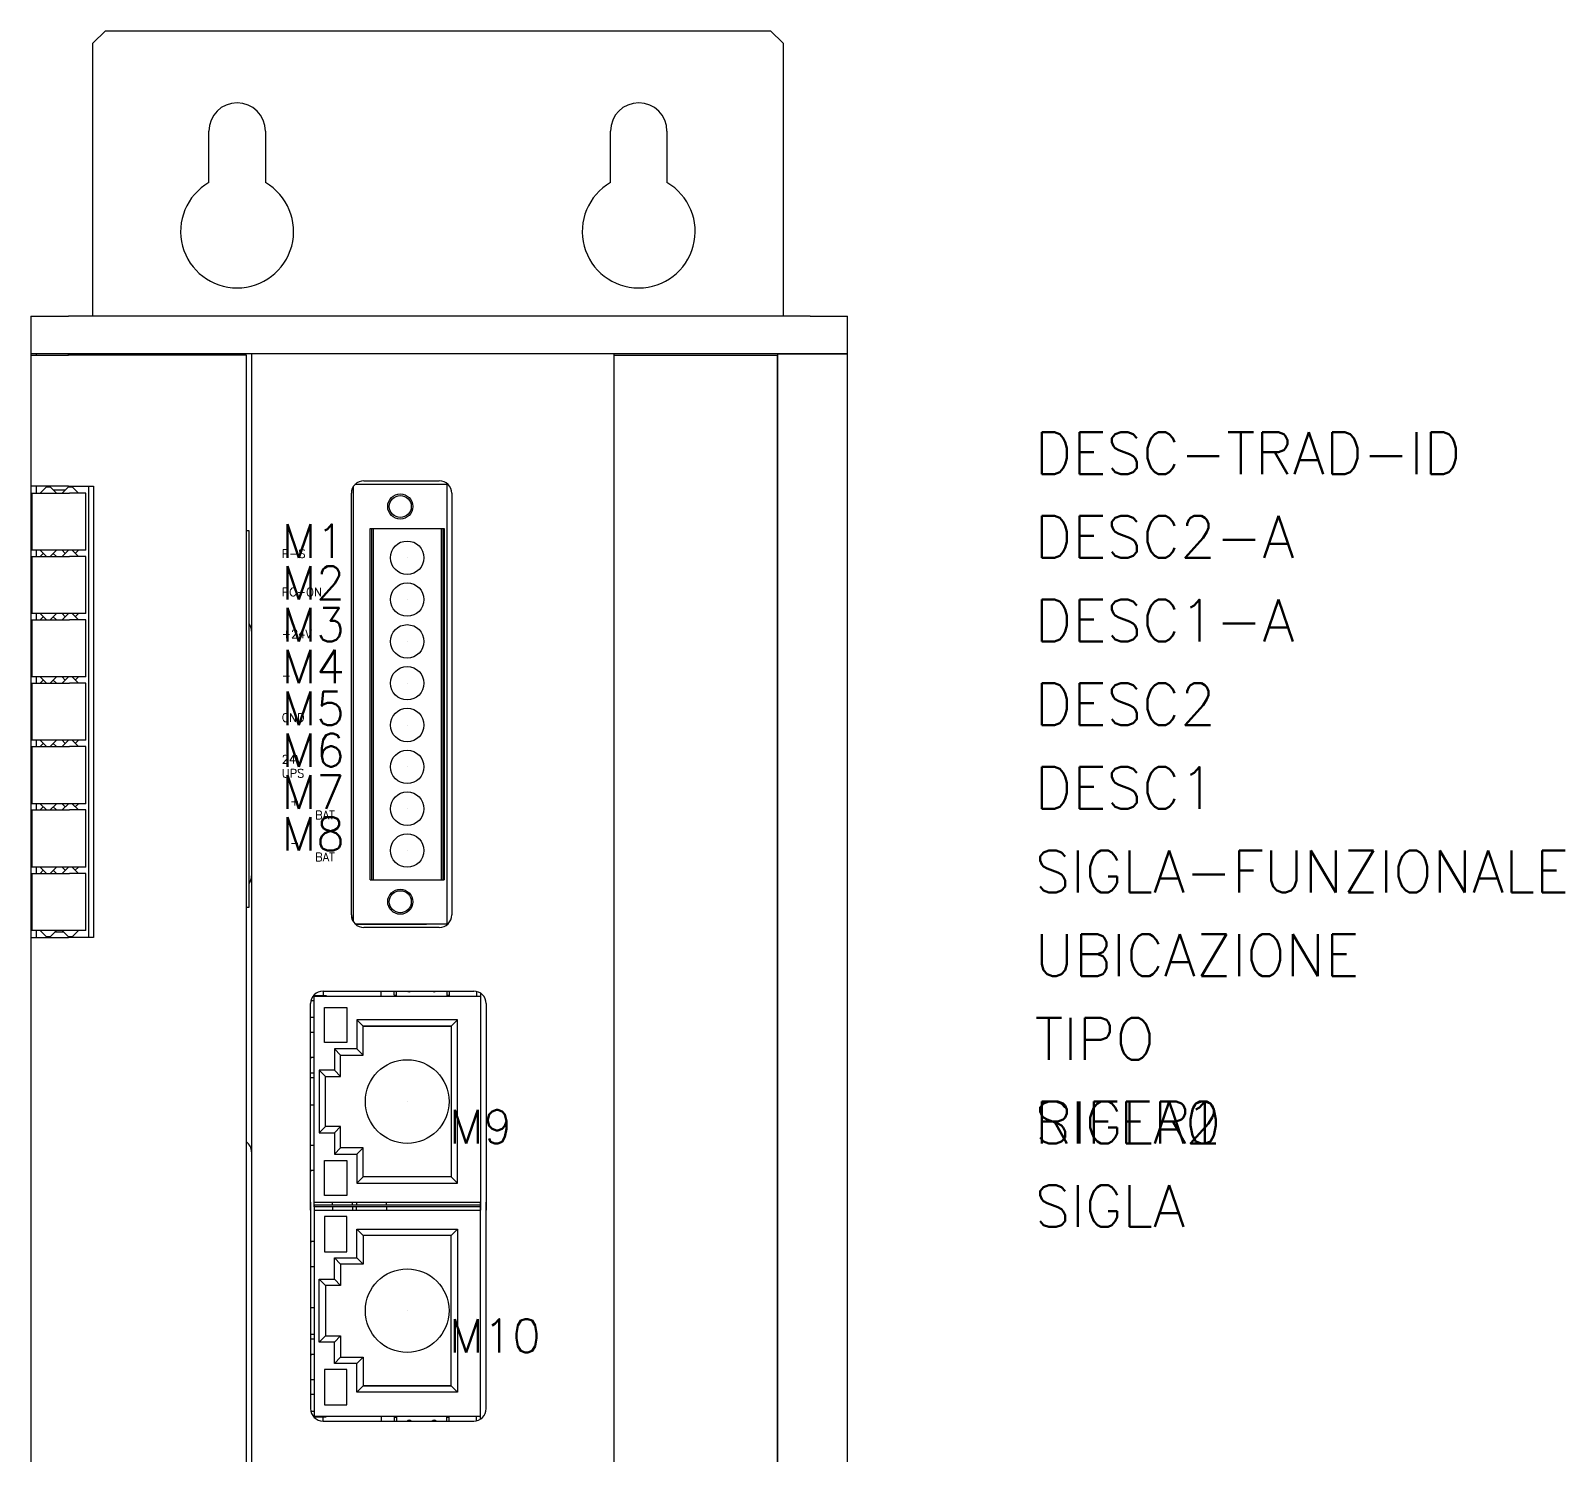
# Model space of a CAD drawing. Extents: x 0 to 92, y -95 to 197.
# Drawn here: x 0 to 91.7, y 111.4 to 196.5 of the extents above; entities that cross this region are included whole.
import ezdxf

# ---------------------------------------------------------------- set-up
doc = ezdxf.new("R2010")
doc.units = 0
doc.header["$LTSCALE"] = 4
doc.layers.get('0').update_dxf_attribs({"linetype": 'CONTINUOUS'})
doc.layers.add('Sichtbare Kanten(DIN)', color=7, linetype='CONTINUOUS', lineweight=25)
doc.styles.get("Standard").update_dxf_attribs({"font": 'romans.shx'})

msp = doc.modelspace()

# ---------------------------------------------------------------- linework, layer by layer
for centre, radius in [((22.5, 165), 1), ((22.5, 162.5), 1), ((22.5, 160), 1), ((22.5, 157.5), 1), ((22.5, 155), 1), ((22.5, 152.5), 1), ((22.5, 150), 1), ((22.5, 147.5), 1), ((22.5, 132.5), 2.5), ((22.5, 120), 2.5), ((22.5, 120), 2.5)]:
    msp.add_circle(centre, radius)
at = {"layer": 'Sichtbare Kanten(DIN)'}
for p, q in [((3.712, 195.75), (4.462, 196.5)), ((4.462, 196.5), (44.212, 196.5)), ((44.212, 196.5), (44.962, 195.75)), ((3.712, 179.437), (3.712, 195.75)), ((44.962, 195.75), (44.962, 179.437)), ((10.65, 187.423), (10.65, 190.5)), ((14.025, 190.5), (14.025, 187.423)), ((34.65, 187.423), (34.65, 190.5)), ((38.025, 190.5), (38.025, 187.423)), ((0, 179.437), (2.25, 179.437)), ((0, 179.437), (0, 177.187)), ((46.575, 179.437), (2.25, 179.437)), ((46.575, 179.437), (48.825, 179.437)), ((48.825, 177.187), (48.825, 179.437)), ((0, 177.187), (0, 177.112)), ((2.25, 177.187), (0, 177.187)), ((0, 177.112), (2.25, 177.112)), ((0, 177.112), (0, 169.275)), ((0.325, 177.187), (0.325, 177.112)), ((2.25, 177.112), (2.25, 177.187)), ((46.575, 177.187), (2.25, 177.187)), ((12.9, 177.112), (2.25, 177.112)), ((2.325, 177.187), (2.325, 177.112)), ((2.325, 177.187), (2.325, 177.112)), ((3.45, 177.187), (3.45, 177.112)), ((3.45, 177.187), (3.45, 177.112)), ((4.2, 177.112), (4.2, 177.187)), ((4.2, 177.112), (4.2, 177.187)), ((12.9, 12.562), (12.9, 177.112)), ((34.875, 177.187), (13.2, 177.187)), ((13.2, 177.187), (13.2, 14.812)), ((34.875, 177.187), (13.2, 177.187)), ((13.2, 177.187), (13.2, 14.812)), ((34.875, 14.812), (34.875, 177.187)), ((34.875, 14.812), (34.875, 177.187)), ((34.875, 177.112), (44.625, 177.112)), ((34.875, 14.887), (34.875, 177.112)), ((44.625, 177.187), (46.575, 177.187)), ((44.625, 177.187), (44.625, 14.812)), ((44.625, 177.187), (44.625, 14.812)), ((44.625, 177.112), (44.625, 14.887)), ((44.625, 14.887), (44.625, 177.112)), ((46.575, 177.187), (48.825, 177.187)), ((48.825, 177.187), (46.575, 177.187)), ((48.825, 14.812), (48.825, 177.187)), ((0, 169.275), (0, 142.312)), ((2.25, 169.275), (0, 169.275)), ((0.075, 168.862), (2.325, 168.862)), ((0.075, 168.862), (0.075, 165.45)), ((0.325, 169.275), (0.325, 168.862)), ((0.938, 169.237), (0.562, 168.862)), ((0.938, 169.237), (1.163, 169.237)), ((1.163, 169.237), (1.538, 168.862)), ((1.35, 169.05), (2.062, 169.05)), ((2.25, 169.237), (1.875, 168.862)), ((2.25, 169.237), (2.25, 169.275)), ((2.25, 169.275), (3.75, 169.275)), ((2.25, 169.237), (2.475, 169.237)), ((2.325, 169.275), (2.325, 169.237)), ((2.325, 169.275), (2.325, 169.237)), ((3.3, 168.862), (2.325, 168.862)), ((2.475, 169.237), (2.85, 168.862)), ((3.3, 165.45), (3.3, 168.862)), ((3.45, 169.275), (3.45, 142.312)), ((3.45, 169.275), (3.45, 142.312)), ((3.75, 169.275), (3.75, 142.312)), ((19.163, 143.65), (19.163, 168.85)), ((19.163, 143.65), (19.163, 168.85)), ((19.275, 169.245), (19.275, 143.255)), ((24.9, 169.375), (19.377, 169.375)), ((19.913, 169.6), (24.413, 169.6)), ((19.913, 169.6), (24.413, 169.6)), ((24.9, 169.42), (24.9, 169.375)), ((24.9, 143.125), (24.9, 169.375)), ((25.163, 168.85), (25.163, 143.65)), ((25.163, 168.85), (25.163, 143.65)), ((13.05, 166.612), (12.9, 166.612)), ((13.05, 144.112), (13.05, 166.612)), ((20.297, 166.75), (24.703, 166.75)), ((20.297, 145.75), (20.297, 166.75)), ((20.372, 166.75), (20.372, 145.75)), ((20.475, 166.75), (20.475, 145.75)), ((24.525, 166.75), (24.525, 145.75)), ((24.628, 166.75), (24.628, 145.75)), ((24.703, 166.75), (24.703, 145.75)), ((2.325, 165.45), (0.075, 165.45)), ((0.325, 165.45), (0.325, 165.075)), ((0.938, 165.075), (0.562, 165.45)), ((0.75, 165.262), (0.562, 165.075)), ((1.163, 165.075), (1.538, 165.45)), ((1.35, 165.262), (1.538, 165.075)), ((2.062, 165.262), (1.875, 165.45)), ((2.25, 165.45), (1.875, 165.075)), ((3.3, 165.45), (2.325, 165.45)), ((2.475, 165.45), (2.85, 165.075)), ((2.663, 165.262), (2.85, 165.45)), ((0.075, 165.075), (2.325, 165.075)), ((0.075, 165.075), (0.075, 161.662)), ((3.3, 165.075), (2.325, 165.075)), ((3.3, 161.662), (3.3, 165.075)), ((2.325, 161.662), (0.075, 161.662)), ((0.325, 161.662), (0.325, 161.287)), ((0.938, 161.287), (0.562, 161.662)), ((0.75, 161.475), (0.562, 161.287)), ((1.163, 161.287), (1.538, 161.662)), ((1.35, 161.475), (1.538, 161.287)), ((2.062, 161.475), (1.875, 161.662)), ((2.25, 161.662), (1.875, 161.287)), ((3.3, 161.662), (2.325, 161.662)), ((2.475, 161.662), (2.85, 161.287)), ((2.663, 161.475), (2.85, 161.662)), ((0.075, 161.287), (2.325, 161.287)), ((0.075, 161.287), (0.075, 157.875)), ((3.3, 161.287), (2.325, 161.287)), ((3.3, 157.875), (3.3, 161.287)), ((2.325, 157.875), (0.075, 157.875)), ((0.325, 157.875), (0.325, 157.5)), ((0.938, 157.5), (0.562, 157.875)), ((1.163, 157.5), (1.538, 157.875)), ((2.25, 157.875), (1.875, 157.5)), ((2.062, 157.687), (1.875, 157.875)), ((3.3, 157.875), (2.325, 157.875)), ((2.475, 157.875), (2.85, 157.5)), ((2.663, 157.687), (2.85, 157.875)), ((0.075, 157.5), (2.325, 157.5)), ((0.075, 157.5), (0.075, 154.087)), ((0.75, 157.687), (0.562, 157.5)), ((1.35, 157.687), (1.538, 157.5)), ((3.3, 157.5), (2.325, 157.5)), ((3.3, 154.087), (3.3, 157.5)), ((2.325, 154.087), (0.075, 154.087)), ((0.325, 154.087), (0.325, 153.712)), ((0.938, 153.712), (0.562, 154.087)), ((1.163, 153.712), (1.538, 154.087)), ((2.25, 154.087), (1.875, 153.712)), ((2.062, 153.9), (1.875, 154.087)), ((3.3, 154.087), (2.325, 154.087)), ((2.475, 154.087), (2.85, 153.712)), ((2.663, 153.9), (2.85, 154.087)), ((0.075, 153.712), (2.325, 153.712)), ((0.075, 153.712), (0.075, 150.3)), ((0.75, 153.9), (0.562, 153.712)), ((1.35, 153.9), (1.538, 153.712)), ((3.3, 153.712), (2.325, 153.712)), ((3.3, 150.3), (3.3, 153.712)), ((2.325, 150.3), (0.075, 150.3)), ((0.075, 149.925), (2.325, 149.925)), ((0.075, 149.925), (0.075, 146.512)), ((0.325, 150.3), (0.325, 149.925)), ((0.938, 149.925), (0.562, 150.3)), ((0.75, 150.112), (0.562, 149.925)), ((1.163, 149.925), (1.538, 150.3)), ((1.35, 150.112), (1.538, 149.925)), ((2.062, 150.112), (1.875, 150.3)), ((2.25, 150.3), (1.875, 149.925)), ((3.3, 150.3), (2.325, 150.3)), ((3.3, 149.925), (2.325, 149.925)), ((2.475, 150.3), (2.85, 149.925)), ((2.663, 150.112), (2.85, 150.3)), ((3.3, 146.512), (3.3, 149.925)), ((2.325, 146.512), (0.075, 146.512)), ((0.075, 146.137), (2.325, 146.137)), ((0.075, 146.137), (0.075, 142.725)), ((0.325, 146.512), (0.325, 146.137)), ((0.938, 146.137), (0.562, 146.512)), ((0.75, 146.325), (0.562, 146.137)), ((1.163, 146.137), (1.538, 146.512)), ((1.35, 146.325), (1.538, 146.137)), ((2.062, 146.325), (1.875, 146.512)), ((2.25, 146.512), (1.875, 146.137)), ((3.3, 146.512), (2.325, 146.512)), ((3.3, 146.137), (2.325, 146.137)), ((2.475, 146.512), (2.85, 146.137)), ((2.663, 146.325), (2.85, 146.512)), ((3.3, 142.725), (3.3, 146.137)), ((20.297, 145.75), (24.703, 145.75)), ((12.9, 144.112), (13.05, 144.112)), ((19.275, 143.489), (19.18, 143.489)), ((19.377, 143.125), (24.9, 143.125)), ((23.649, 143.088), (19.415, 143.088)), ((19.875, 143.088), (19.875, 143.125)), ((22.875, 143.125), (22.875, 143.088)), ((24.9, 143.125), (24.9, 143.08)), ((0, 142.312), (0, 14.887)), ((0, 142.312), (2.25, 142.312)), ((2.325, 142.725), (0.075, 142.725)), ((0.325, 142.725), (0.325, 142.312)), ((0.938, 142.35), (0.562, 142.725)), ((1.163, 142.35), (0.938, 142.35)), ((1.163, 142.35), (1.538, 142.725)), ((1.987, 142.612), (1.425, 142.612)), ((2.25, 142.35), (1.875, 142.725)), ((2.25, 142.312), (2.25, 142.35)), ((2.475, 142.35), (2.25, 142.35)), ((3.75, 142.312), (2.25, 142.312)), ((3.3, 142.725), (2.325, 142.725)), ((2.325, 142.35), (2.325, 142.312)), ((2.325, 142.35), (2.325, 142.312)), ((2.475, 142.35), (2.85, 142.725)), ((24.413, 142.9), (19.913, 142.9)), ((24.413, 142.9), (19.913, 142.9)), ((16.95, 138.526), (16.746, 138.526)), ((16.905, 138.837), (17.663, 138.837)), ((16.95, 138.8), (26.888, 138.8)), ((16.95, 126.2), (16.95, 138.8)), ((17.475, 139.1), (26.475, 139.1)), ((17.475, 139.1), (26.475, 139.1)), ((17.477, 139.1), (17.477, 138.837)), ((17.663, 138.837), (17.663, 138.8)), ((20.937, 138.8), (20.937, 139.1)), ((21.713, 138.861), (21.713, 139.1)), ((21.713, 138.861), (21.863, 138.861)), ((21.863, 138.8), (21.863, 139.1)), ((24.863, 139.1), (24.863, 138.8)), ((24.863, 138.861), (25.013, 138.861)), ((25.013, 139.1), (25.013, 138.861)), ((25.013, 138.861), (25.013, 138.8)), ((26.636, 139.082), (26.636, 138.8)), ((26.888, 138.976), (26.888, 138.8)), ((26.888, 138.8), (26.888, 126.2)), ((16.725, 126.013), (16.725, 138.35)), ((16.725, 126.013), (16.725, 138.35)), ((17.55, 136.025), (17.55, 138.125)), ((17.55, 138.125), (18.9, 138.125)), ((18.9, 138.125), (18.9, 136.025)), ((27.225, 138.35), (27.225, 126.013)), ((27.225, 138.35), (27.225, 126.013)), ((16.95, 137.515), (16.725, 137.515)), ((25.5, 137.375), (19.5, 137.375)), ((19.5, 137.375), (19.875, 137)), ((19.5, 137.375), (19.5, 135.65)), ((19.875, 137), (25.125, 137)), ((19.875, 135.275), (19.875, 137)), ((25.125, 137), (19.875, 137)), ((25.125, 137), (25.5, 137.375)), ((25.125, 137), (25.125, 128)), ((25.5, 127.625), (25.5, 137.375)), ((18.9, 136.025), (17.55, 136.025)), ((16.725, 135.125), (16.8, 135.125)), ((16.8, 135.125), (16.8, 135.125)), ((19.5, 135.65), (18.15, 135.65)), ((18.15, 135.65), (18.525, 135.275)), ((18.15, 135.65), (18.15, 134.375)), ((18.525, 135.275), (19.875, 135.275)), ((18.525, 134), (18.525, 135.275)), ((18.525, 135.275), (19.875, 135.275)), ((19.5, 135.65), (19.875, 135.275)), ((19.875, 135.275), (19.875, 135.275)), ((16.95, 134.199), (16.725, 134.199)), ((17.25, 134.375), (17.625, 134)), ((17.25, 134.375), (17.25, 130.625)), ((18.15, 134.375), (17.25, 134.375)), ((17.625, 131), (17.625, 134)), ((17.625, 134), (18.525, 134)), ((17.625, 134), (18.525, 134)), ((18.15, 134.375), (18.525, 134)), ((18.525, 134), (18.525, 134)), ((16.725, 132.308), (16.95, 132.308)), ((17.25, 130.625), (17.625, 131)), ((17.25, 130.625), (18.15, 130.625)), ((18.525, 131), (17.625, 131)), ((18.15, 130.625), (18.525, 131)), ((18.15, 130.625), (18.15, 129.35)), ((18.525, 129.725), (18.525, 131)), ((18.15, 129.35), (18.525, 129.725)), ((18.15, 129.35), (19.5, 129.35)), ((19.875, 129.725), (18.525, 129.725)), ((19.5, 129.35), (19.875, 129.725)), ((19.5, 129.35), (19.5, 127.625)), ((19.875, 128), (19.875, 129.725)), ((17.55, 126.875), (17.55, 128.975)), ((17.55, 128.975), (18.9, 128.975)), ((18.9, 128.975), (18.9, 126.875)), ((16.8, 128.375), (16.725, 128.375)), ((16.8, 128.375), (16.8, 128.375)), ((19.5, 127.625), (19.875, 128)), ((19.5, 127.625), (25.5, 127.625)), ((25.125, 128), (19.875, 128)), ((25.5, 127.625), (25.125, 128)), ((18.9, 126.875), (17.55, 126.875)), ((16.725, 126.487), (16.725, 114.15)), ((16.725, 126.487), (16.725, 114.15)), ((16.95, 126.487), (26.888, 126.487)), ((16.95, 126.3), (16.95, 113.7)), ((26.888, 126.3), (16.95, 126.3)), ((16.95, 126.3), (16.95, 126.3)), ((26.888, 126.3), (16.95, 126.3)), ((26.888, 126.2), (16.95, 126.2)), ((16.95, 126.2), (16.95, 126.2)), ((26.888, 126.2), (16.95, 126.2)), ((16.95, 126.013), (26.888, 126.013)), ((18.042, 126.3), (18.042, 126.487)), ((18.042, 126.2), (18.042, 126.013)), ((19.242, 126.3), (19.242, 126.487)), ((19.242, 126.2), (19.242, 126.013)), ((19.463, 126.487), (19.463, 126.3)), ((19.463, 126.013), (19.463, 126.2)), ((21.263, 126.3), (21.263, 126.487)), ((21.263, 126.2), (21.263, 126.013)), ((26.888, 126.3), (26.888, 126.487)), ((26.888, 113.7), (26.888, 126.3)), ((26.888, 126.3), (26.888, 126.3)), ((26.888, 126.2), (26.888, 126.013)), ((26.888, 126.2), (26.888, 126.2)), ((27.225, 114.15), (27.225, 126.487)), ((27.225, 114.15), (27.225, 126.487)), ((18.9, 125.625), (17.55, 125.625)), ((17.55, 125.625), (17.55, 123.525)), ((18.9, 123.525), (18.9, 125.625)), ((19.5, 123.15), (19.5, 124.875)), ((19.5, 124.875), (19.875, 124.5)), ((19.5, 124.875), (25.5, 124.875)), ((25.5, 124.875), (25.125, 124.5)), ((25.5, 124.875), (25.5, 115.125)), ((16.8, 124.125), (16.725, 124.125)), ((16.8, 124.125), (16.8, 124.125)), ((19.875, 124.5), (19.875, 122.775)), ((25.125, 124.5), (19.875, 124.5)), ((25.125, 115.5), (25.125, 124.5)), ((17.55, 123.525), (18.9, 123.525)), ((18.15, 121.875), (18.15, 123.15)), ((18.15, 123.15), (18.525, 122.775)), ((18.15, 123.15), (19.5, 123.15)), ((19.5, 123.15), (19.875, 122.775)), ((18.525, 122.775), (18.525, 121.5)), ((19.875, 122.775), (18.525, 122.775)), ((17.25, 118.125), (17.25, 121.875)), ((17.25, 121.875), (17.625, 121.5)), ((17.25, 121.875), (18.15, 121.875)), ((17.625, 121.5), (17.625, 118.5)), ((18.525, 121.5), (17.625, 121.5)), ((18.15, 121.875), (18.525, 121.5)), ((16.725, 120.192), (16.95, 120.192)), ((17.25, 118.125), (17.625, 118.5)), ((17.625, 118.5), (18.525, 118.5)), ((17.625, 118.5), (18.525, 118.5)), ((18.15, 118.125), (18.525, 118.5)), ((18.525, 118.5), (18.525, 117.225)), ((18.525, 118.5), (18.525, 118.5)), ((16.95, 118.301), (16.725, 118.301)), ((18.15, 118.125), (17.25, 118.125)), ((18.15, 116.85), (18.15, 118.125)), ((16.725, 117.375), (16.8, 117.375)), ((16.8, 117.375), (16.8, 117.375)), ((18.15, 116.85), (18.525, 117.225)), ((19.5, 116.85), (18.15, 116.85)), ((18.525, 117.225), (19.875, 117.225)), ((18.525, 117.225), (19.875, 117.225)), ((19.5, 116.85), (19.875, 117.225)), ((19.5, 115.125), (19.5, 116.85)), ((19.875, 117.225), (19.875, 115.5)), ((19.875, 117.225), (19.875, 117.225)), ((18.9, 116.475), (17.55, 116.475)), ((17.55, 116.475), (17.55, 114.375)), ((18.9, 114.375), (18.9, 116.475)), ((16.95, 114.985), (16.725, 114.985)), ((19.5, 115.125), (19.875, 115.5)), ((25.5, 115.125), (19.5, 115.125)), ((19.875, 115.5), (25.125, 115.5)), ((25.125, 115.5), (19.875, 115.5)), ((25.125, 115.5), (25.5, 115.125)), ((16.95, 113.974), (16.746, 113.974)), ((17.55, 114.375), (18.9, 114.375)), ((16.905, 113.663), (17.663, 113.663)), ((16.95, 113.7), (26.888, 113.7)), ((17.475, 113.4), (26.475, 113.4)), ((17.475, 113.4), (26.475, 113.4)), ((17.477, 113.4), (17.477, 113.663)), ((17.663, 113.663), (17.663, 113.7)), ((20.937, 113.7), (20.937, 113.4)), ((21.713, 113.639), (21.713, 113.4)), ((21.713, 113.639), (21.863, 113.639)), ((21.863, 113.7), (21.863, 113.4)), ((24.863, 113.4), (24.863, 113.7)), ((24.863, 113.639), (25.013, 113.639)), ((25.013, 113.639), (25.013, 113.7)), ((25.013, 113.4), (25.013, 113.639)), ((26.636, 113.418), (26.636, 113.7)), ((26.888, 113.524), (26.888, 113.7))]:
    msp.add_line(p, q, dxfattribs=at)
for centre, radius in [((22.088, 168.063), 0.75), ((22.088, 168.063), 0.657), ((22.088, 144.438), 0.75), ((22.088, 144.438), 0.657)]:
    msp.add_circle(centre, radius, dxfattribs=at)
for centre, radius, start, end in [((12.337, 190.5), 1.688, 0, 180), ((36.337, 190.5), 1.688, 0, 180), ((12.337, 184.5), 3.375, 120, 60), ((36.337, 184.5), 3.375, 120, 60), ((19.913, 168.85), 0.75, 90, 180), ((19.913, 168.85), 0.75, 90, 180), ((24.413, 168.85), 0.75, 0, 90), ((24.413, 168.85), 0.75, 0, 90), ((12.45, 160.612), 0.75, 0, 36.8699), ((12.45, 160.612), 0.75, 0, 36.8699), ((12.45, 145.987), 0.75, 323.1301, 0), ((12.45, 145.987), 0.75, 323.1301, 0), ((19.913, 143.65), 0.75, 180, 270), ((19.913, 143.65), 0.75, 180, 270), ((26.85, 142.375), 3.75, 168.46304, 169.034), ((24.413, 143.65), 0.75, 270, 0), ((24.413, 143.65), 0.75, 270, 0), ((17.475, 138.35), 0.75, 90, 180), ((17.475, 138.35), 0.75, 90, 180), ((22.613, 139.241), 0.187, 229.08779, 310.91225), ((24.113, 139.241), 0.187, 229.08779, 310.91225), ((26.475, 138.35), 0.75, 0, 90), ((26.475, 138.35), 0.75, 0, 90), ((12.45, 129.487), 0.75, 0, 53.1301), ((12.45, 129.487), 0.75, 0, 53.1301), ((17.475, 114.15), 0.75, 180, 270), ((17.475, 114.15), 0.75, 180, 270), ((26.475, 114.15), 0.75, 270, 0), ((26.475, 114.15), 0.75, 270, 0), ((22.613, 113.259), 0.187, 49.08775, 130.91221), ((24.113, 113.259), 0.187, 49.08775, 130.91221)]:
    msp.add_arc(centre, radius, start, end, dxfattribs=at)
for centre, major_axis, ratio, start_param, end_param in [((26.839, 142.323), (-3.673, 0.745), 0.898698, 6.265834, 6.276967), ((26.839, 142.418), (3.64, 0.894), 0.930804, 2.680508, 2.691176), ((20.154, 136.625), (4.254, 0), 0.000017, 2.424108, 2.508735), ((20.154, 135.125), (4.104, 0), 0.000017, 2.467055, 2.560385), ((20.154, 135.125), (-4.254, 0), 0.000017, 5.565279, 5.649876), ((20.154, 135.125), (-4.104, 0), 0.000017, 0.581693, 0.614157), ((15.975, 133.92), (-2.25, 0), 0.000017, 4.264071, 4.372448), ((20.154, 129.875), (-4.254, 0), 0.000017, 5.565278, 5.649876), ((20.154, 128.375), (4.104, 0), 0.000017, 3.722801, 3.755275), ((20.154, 128.375), (4.254, 0), 0.000017, 2.424108, 2.508734), ((20.154, 128.375), (-4.104, 0), 0.000017, 5.608193, 5.701492)]:
    msp.add_ellipse(centre, major_axis=major_axis, ratio=ratio, start_param=start_param, end_param=end_param, dxfattribs=at)
at = {"layer": 'Sichtbare Kanten(DIN)', "extrusion": (0, 0, -1)}
for centre, major_axis, start_param, end_param in [((20.154, 124.125), (4.104, 0), 3.722801, 3.755275), ((20.154, 124.125), (4.254, 0), 2.424108, 2.508734), ((20.154, 124.125), (-4.104, 0), 5.608193, 5.701492), ((20.154, 122.625), (-4.254, 0), 5.565278, 5.649876), ((15.975, 118.58), (-2.25, 0), 4.264071, 4.372448), ((20.154, 117.375), (4.104, 0), 2.467055, 2.560385), ((20.154, 117.375), (-4.254, 0), 5.565279, 5.649876), ((20.154, 117.375), (-4.104, 0), 0.581693, 0.614157), ((20.154, 115.875), (4.254, 0), 2.424108, 2.508735)]:
    msp.add_ellipse(centre, major_axis=major_axis, ratio=0.000017, start_param=start_param, end_param=end_param, dxfattribs=at)

# ---------------------------------------------------------------- texts
at = {"char_height": 0.5, "attachment_point": 1}
for s, insert in [('P-S', (15, 165.5)), ('PC-ON', (15, 163.2)), ('+24V', (15, 160.7)), ('-', (15, 158.2)), ('GND', (15, 155.7)), ('24V UPS', (15, 153.2)), ('\\pxi-3,l4,t4;+^IBAT', (15, 150.7)), ('\\pxi-3,l4,t4;-^IBAT', (15, 148.2))]:
    msp.add_mtext_dynamic_manual_height_columns(s, width=2.5, gutter_width=1, heights=[0], dxfattribs=dict(at, insert=insert))
at = {"color": 3}
for tag, p, s, flags in [('DESC-TRAD-ID', (60, 170), '', 8), ('DESC2-A', (60, 165), '', 8), ('DESC1-A', (60, 160), '', 8), ('DESC2', (60, 155), '', 8), ('DESC1', (60, 150), '', 8), ('SIGLA-FUNZIONALE', (60, 145), '', 9), ('UBICAZIONE', (60, 140), '', 8), ('TIPO', (60, 135), '', 9), ('SIGLA0', (60, 130), '', 9), ('SIGLA1', (60, 130), '', 9), ('SIGLA2', (60, 130), '', 9), ('RIFER', (60, 130), 'RIFER ?', 8), ('SIGLA', (60, 125), 'SIGLA ?', 8)]:
    msp.add_attdef(tag, p, s, height=2.5, dxfattribs=dict(at, flags=flags))
at = {"color": 4, "flags": 8}
for tag, p in [('M1', (15, 165)), ('M2', (15, 162.5)), ('M3', (15, 160)), ('M4', (15, 157.5)), ('M5', (15, 155)), ('M6', (15, 152.5)), ('M7', (15, 150)), ('M8', (15, 147.5)), ('M9', (25, 130)), ('M10', (25, 117.5))]:
    msp.add_attdef(tag, p, '', height=2, dxfattribs=at)
at = {"flags": 9}
for tag, p in [('F1', (22.5, 165)), ('F2', (22.5, 162.5)), ('F3', (22.5, 160)), ('F4', (22.5, 157.5)), ('F5', (22.5, 155)), ('F6', (22.5, 152.5)), ('F7', (22.5, 150)), ('F8', (22.5, 147.5)), ('F9', (22.5, 132.5)), ('F10', (22.5, 120))]:
    msp.add_attdef(tag, p, '', height=0.00001, dxfattribs=at)

doc.saveas('drawing.dxf')
